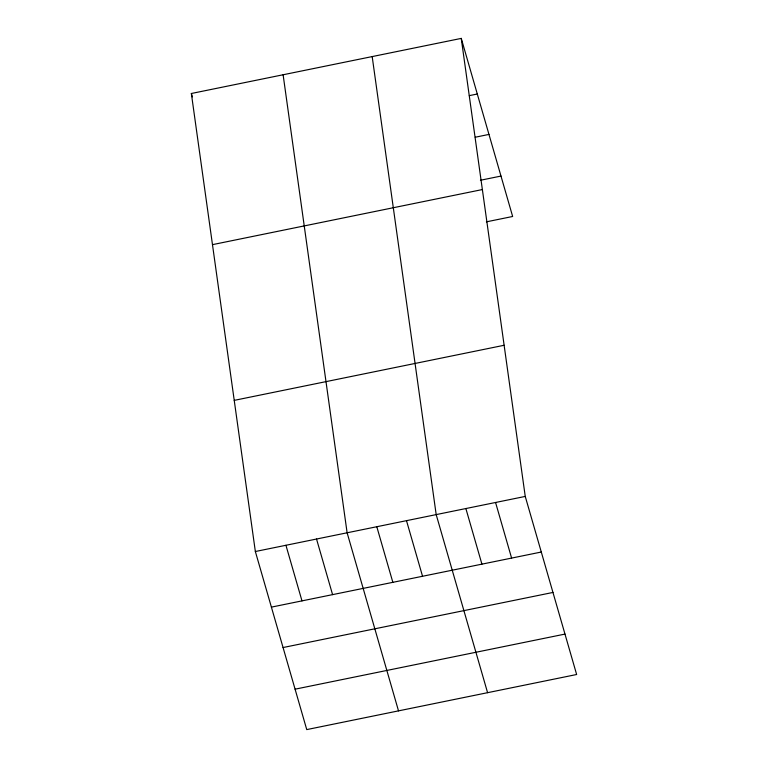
<?xml version="1.0" encoding="UTF-8"?>
<svg xmlns="http://www.w3.org/2000/svg" width="768" height="768" viewBox="0 0 768 768"><rect width="100%" height="100%" fill="white"/><g stroke="black" fill="none" stroke-linecap="round" stroke-linejoin="round"><path stroke-width="1.15" d="M461.251 38.4L525.245 496.426L576.643 674.506L306.749 729.6L255.35 551.52L191.357 93.494L461.251 38.4L512.65 216.48L486.384 221.846M469.306 95.635L477.293 94.003M475.258 137.222L488.966 134.419M480.432 180.259L500.986 176.064M212.477 244.646L482.371 189.552M234.23 400.368L504.125 345.274M255.35 551.52L525.245 496.426M271.402 607.123L541.296 552.029M283.066 647.539L552.96 592.445M295.085 689.184L564.979 634.09M495.562 502.483L511.603 558.086M465.869 508.541L481.92 564.144M487.584 692.688L436.186 514.608L372.182 56.582M406.493 520.666L422.544 576.269M376.8 526.723L392.851 582.326M398.515 710.87L347.117 532.79L283.114 74.765M191.357 93.494L192.336 96.902M316.531 539.03L332.582 594.634M285.936 545.27L301.987 600.883"/></g></svg>
